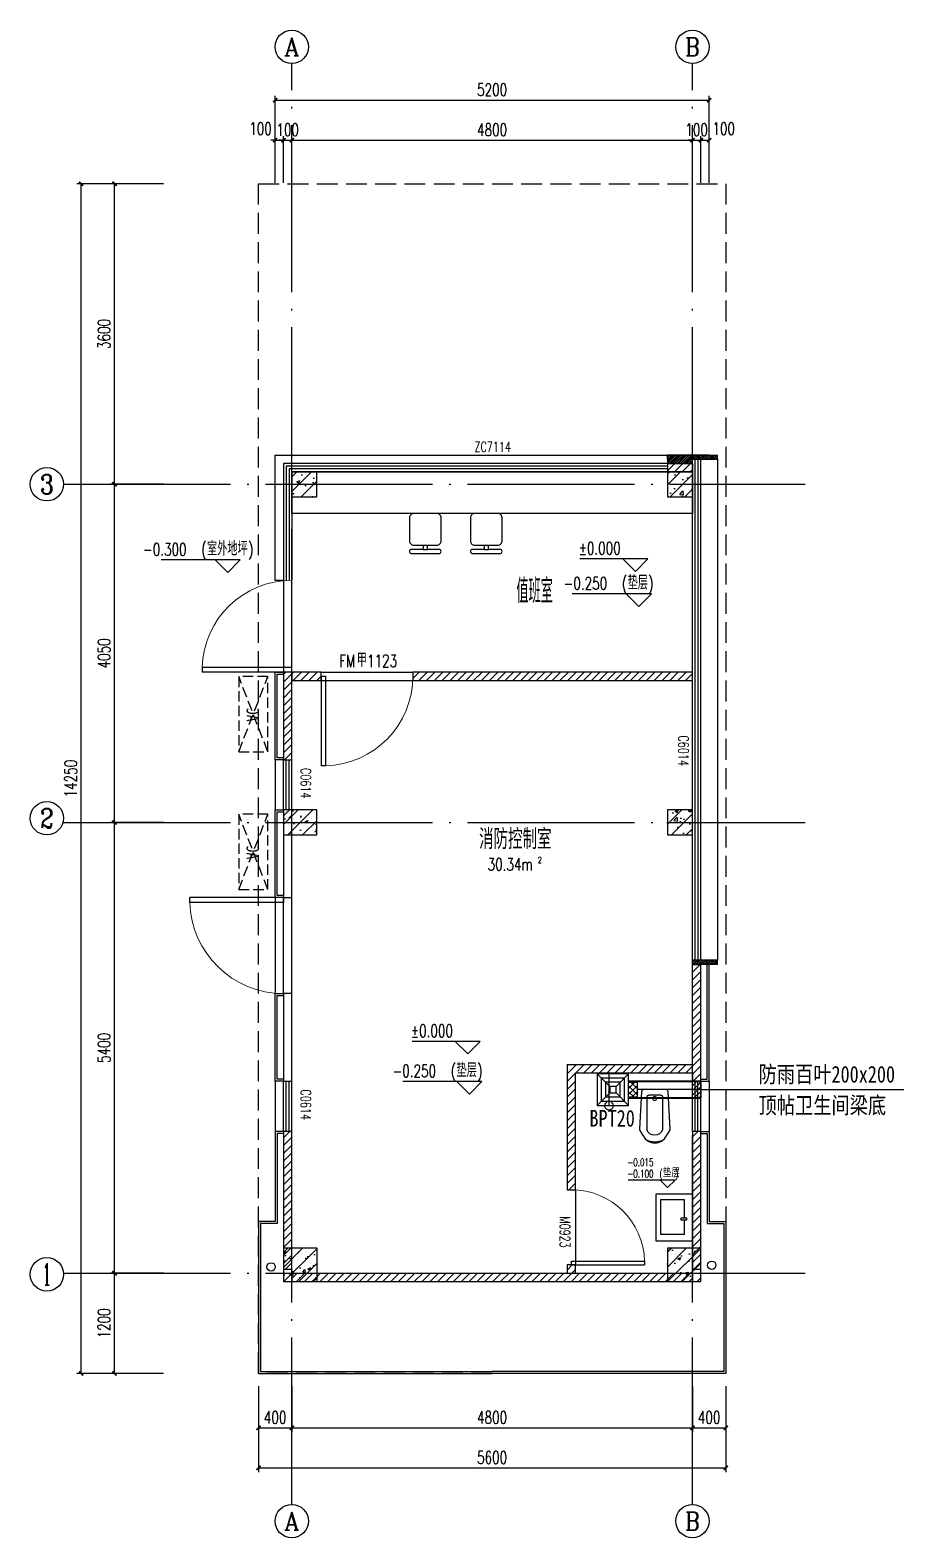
# Model space of a CAD drawing. Extents: x -555607 to 460190, y 498714 to 1664455.
# Drawn here: x -115589 to -105121, y 707101 to 725159 of the extents above; entities that cross this region are included whole.
import ezdxf
from ezdxf.enums import TextEntityAlignment as Align

# ---------------------------------------------------------------- set-up
doc = ezdxf.new("R2010")
doc.units = 0
doc.header["$LTSCALE"] = 1000
doc.header["$MEASUREMENT"] = 0
for name, pattern in [('124-SF$0$DASH', [0.35, 0.25, -0.1]), ('CENTER2', [1.125, 0.75, -0.125, 0.125, -0.125]), ('DASH', [0.35, 0.25, -0.1]), ('DOTE', [2.42, 2, -0.2, 0.02, -0.2])]:
    doc.linetypes.add(name, pattern=pattern)
doc.layers.get('Defpoints').update_dxf_attribs({"color": 210})
for name, color, linetype in [('.', 251, 'Continuous'), ('124-SF$0$J_EQPM_SMAL(空调室内外机)', 1, 'Continuous'), ('A-AXIS-D', 1, 'Continuous'), ('A-AXIS-DOTE', 14, 'DOTE'), ('A-AXIS-ELEV', 4, 'Continuous'), ('A-CURTAIN', 134, 'Continuous'), ('A-DRAIN', 142, 'Continuous'), ('A-FURN', 55, 'Continuous'), ('A-HATCH-2', 251, 'Continuous'), ('A-HRAIL', 250, 'Continuous'), ('A-LIN-V', 9, 'Continuous'), ('A-LVTRY', 212, 'Continuous'), ('A-TEXT', 61, 'Continuous'), ('A-WINDOW', 8, 'Continuous'), ('A-防火门', 8, 'Continuous'), ('AS-COLN', 6, 'Continuous'), ('AS-WALL', 40, 'Continuous'), ('DUCT-暖通风中心线', 5, 'CENTER2'), ('DUCT-暖通风管', 7, 'Continuous'), ('PUB_HATCH', 8, 'Continuous'), ('宿舍-1i$0$单元1$0$LVTRY', 6, 'Continuous'), ('暖通', 7, 'Continuous'), ('灯具', 250, 'Continuous')]:
    doc.layers.add(name, color=color, linetype=linetype)
doc.styles.add('-黑体', font='simhei.ttf', dxfattribs={"width": 0.8})
doc.styles.add('124-SF$0$-宋体', font='')
doc.styles.add('_TCH_AXIS', font='COMPLEX', dxfattribs={"bigfont": 'GBCBIG'})
doc.styles.add('_TCH_DIM', font='SIMPLEX', dxfattribs={"bigfont": 'GBCBIG'})
doc.styles.add('_TCH_DIM_T3', font='SIMPLEX', dxfattribs={"width": 0.705882, "bigfont": 'GBCBIG'})
doc.styles.add('_TCH_SPACE', font='SIMPLEX', dxfattribs={"height": 5, "bigfont": 'GBCBIG'})
doc.styles.add('_TCH_WINDOW', font='SIMPLEX', dxfattribs={"height": 3.5, "bigfont": 'GBCBIG'})
doc.styles.get('124-SF$0$-宋体').set_extended_font_data('SimSun')
doc.dimstyles.new('_TCH_ARCH&&50', dxfattribs={"dimtxt": 148.75, "dimasz": 50, "dimexe": 50, "dimexo": 50, "dimgap": 50, "dimtad": 1, "dimdec": 0, "dimzin": 0, "dimdsep": 46, "dimtxsty": '_TCH_DIM_T3', "dimblk": 'ARCHTICK', "dimcen": 0.09, "dimclrt": 7, "dimazin": 2, "dimtfac": 1, "dimtdec": 0, "dimtix": 1, "dimtmove": 2, "dimatfit": 3, "dimfxl": 1, "dimtolj": 1, "dimtzin": 0, "dimarcsym": 0})
pattern_1 = [(45, (0, 0), (-88.388348, 88.388348), []), (50, (0, 0), (358.63009, -31.37607), [37.5, -412.5]), (355, (0, 0), (-69.37567, 376.09607), [30, -330]), (100.4514, (29.9, -2.6), (289.25469, 344.71977), [31.8701, -350.57106]), (46.1842, (0, 100), (533.62052, -82.7595), [56.25, -618.75]), (96.6356, (44.47, 93.1), (467.33135, 487.05894), [47.80514, -525.8565]), (351.1842, (0, 100), (467.33097, 487.0593), [45, -495]), (21, (50, 75), (298.45353, -201.30945), [37.5, -412.5]), (326, (50, 75), (121.65767, 362.57502), [30, -330]), (71.4514, (74.87, 58.22), (420.11131, 161.26525), [31.8701, -350.57106]), (37.5, (0, 0), (6.079928, 166.446927), [0, -326, 0, -335, 0, -331.25]), (7.5, (0, 0), (131.53477, 197.205856), [0, -191, 0, -318.5, 0, -126.25]), (327.5, (-111.5, 0), (266.911218, -11.277436), [0, -125, 0, -390, 0, -517.5]), (317.5, (-161.5, 0), (291.593085, 50.05249), [0, -162.5, 0, -259, 0, -367.5])]
pattern_2 = [(45, (0, 47.75), (-47.022601, 47.022601), [])]

# ---------------------------------------------------------------- blocks, each defined once
blk = doc.blocks.new('$plan$00003701')
at = {"layer": 'A-LVTRY', "color": 250}
for points in [[(-283, -433), (-283, 0), (283, 0), (283, -433), (-283, -433)], [(10, -93), (-212, -93)], [(-212, -93), (-212, -382), (200, -382), (200, -93), (29, -93)], [(10, -66), (10, -139), (29, -139), (29, -66), (10, -66)]]:
    blk.add_lwpolyline(points, dxfattribs=at)
blk = doc.blocks.new('宿舍-1i$0$单元1$0$$lvtry$00000168')
at = {"color": 250}
blk.add_line((0, 0), (0, -395), dxfattribs=at)
blk.add_arc((0, -395), 50, 121.0332, 58.9668, dxfattribs=at)
for p in [(0, 0), (0, -223)]:
    blk.add_point(p, dxfattribs=at)
blk = doc.blocks.new('_ArchTick')
at = {"color": 0, "linetype": 'ByBlock', "const_width": 0.4}
blk.add_lwpolyline([(-0.5, -0.5), (0.5, 0.5)], dxfattribs=at)
blk = doc.blocks.new('*D306')
at = {"layer": 'A-AXIS-D', "color": 0, "lineweight": -2, "transparency": 16777216}
for p, q in [((-112654, 723330), (-112654, 724371)), ((-112654, 724321), (-107454, 724321)), ((-107454, 723330), (-107454, 724371))]:
    blk.add_line(p, q, dxfattribs=at)
at = {"layer": 'Defpoints', "color": 0, "transparency": 16777216}
for p in [(-107454, 724321), (-112654, 723280), (-107454, 723280)]:
    blk.add_point(p, dxfattribs=at)
at = {"layer": 'A-AXIS-D', "color": 0, "lineweight": -2, "transparency": 16777216, "xscale": 50, "yscale": 50, "zscale": 50, "rotation": 180}
blk.add_blockref('_ArchTick', (-112654, 724321), dxfattribs=at)
at = {"layer": 'A-AXIS-D', "color": 0, "lineweight": -2, "transparency": 16777216, "xscale": 50, "yscale": 50, "zscale": 50}
blk.add_blockref('_ArchTick', (-107454, 724321), dxfattribs=at)
at = {"layer": 'A-AXIS-D', "color": 7, "transparency": 16777216, "insert": (-110054, 724446), "char_height": 148.8, "attachment_point": 5, "style": '_TCH_DIM_T3'}
blk.add_mtext('\\A1;5200', dxfattribs=at)
blk = doc.blocks.new('*D307')
at = {"layer": 'A-AXIS-D', "color": 0, "lineweight": -2, "transparency": 16777216}
for p, q in [((-107554, 723330), (-107554, 723891)), ((-107554, 723841), (-107454, 723841)), ((-107454, 723330), (-107454, 723891))]:
    blk.add_line(p, q, dxfattribs=at)
at = {"layer": 'Defpoints', "color": 0, "transparency": 16777216}
for p in [(-107454, 723841), (-107554, 723280), (-107454, 723280)]:
    blk.add_point(p, dxfattribs=at)
at = {"layer": 'A-AXIS-D', "color": 0, "lineweight": -2, "transparency": 16777216, "xscale": 50, "yscale": 50, "zscale": 50, "rotation": 180}
blk.add_blockref('_ArchTick', (-107554, 723841), dxfattribs=at)
at = {"layer": 'A-AXIS-D', "color": 0, "lineweight": -2, "transparency": 16777216, "xscale": 50, "yscale": 50, "zscale": 50}
blk.add_blockref('_ArchTick', (-107454, 723841), dxfattribs=at)
at = {"layer": 'A-AXIS-D', "color": 7, "transparency": 16777216, "insert": (-107279, 723979), "char_height": 148.8, "attachment_point": 5, "style": '_TCH_DIM_T3'}
blk.add_mtext('\\A1;100', dxfattribs=at)
blk = doc.blocks.new('*D308')
at = {"layer": 'A-AXIS-D', "color": 0, "lineweight": -2, "transparency": 16777216}
for p, q in [((-107654, 723841), (-107704, 723841)), ((-107654, 723330), (-107654, 723891)), ((-107654, 723841), (-107554, 723841)), ((-107554, 723330), (-107554, 723891)), ((-107554, 723841), (-107504, 723841))]:
    blk.add_line(p, q, dxfattribs=at)
at = {"layer": 'Defpoints', "color": 0, "transparency": 16777216}
for p in [(-107554, 723841), (-107654, 723280), (-107554, 723280)]:
    blk.add_point(p, dxfattribs=at)
at = {"layer": 'A-AXIS-D', "color": 0, "lineweight": -2, "transparency": 16777216, "xscale": 50, "yscale": 50, "zscale": 50}
blk.add_blockref('_ArchTick', (-107654, 723841), dxfattribs=at)
at = {"layer": 'A-AXIS-D', "color": 0, "lineweight": -2, "transparency": 16777216, "xscale": 50, "yscale": 50, "zscale": 50, "rotation": 180}
blk.add_blockref('_ArchTick', (-107554, 723841), dxfattribs=at)
at = {"layer": 'A-AXIS-D', "color": 7, "transparency": 16777216, "insert": (-107604, 723966), "char_height": 148.8, "attachment_point": 5, "style": '_TCH_DIM_T3'}
blk.add_mtext('\\A1;100', dxfattribs=at)
blk = doc.blocks.new('*D309')
at = {"layer": 'A-AXIS-D', "color": 0, "lineweight": -2, "transparency": 16777216}
for p, q in [((-112454, 723330), (-112454, 723891)), ((-112454, 723841), (-107654, 723841)), ((-107654, 723330), (-107654, 723891))]:
    blk.add_line(p, q, dxfattribs=at)
at = {"layer": 'Defpoints', "color": 0, "transparency": 16777216}
for p in [(-107654, 723841), (-112454, 723280), (-107654, 723280)]:
    blk.add_point(p, dxfattribs=at)
at = {"layer": 'A-AXIS-D', "color": 0, "lineweight": -2, "transparency": 16777216, "xscale": 50, "yscale": 50, "zscale": 50, "rotation": 180}
blk.add_blockref('_ArchTick', (-112454, 723841), dxfattribs=at)
at = {"layer": 'A-AXIS-D', "color": 0, "lineweight": -2, "transparency": 16777216, "xscale": 50, "yscale": 50, "zscale": 50}
blk.add_blockref('_ArchTick', (-107654, 723841), dxfattribs=at)
at = {"layer": 'A-AXIS-D', "color": 7, "transparency": 16777216, "insert": (-110054, 723966), "char_height": 148.8, "attachment_point": 5, "style": '_TCH_DIM_T3'}
blk.add_mtext('\\A1;4800', dxfattribs=at)
blk = doc.blocks.new('*D310')
at = {"layer": 'A-AXIS-D', "color": 0, "lineweight": -2, "transparency": 16777216}
for p, q in [((-112554, 723841), (-112604, 723841)), ((-112554, 723330), (-112554, 723891)), ((-112554, 723841), (-112454, 723841)), ((-112454, 723330), (-112454, 723891)), ((-112454, 723841), (-112404, 723841))]:
    blk.add_line(p, q, dxfattribs=at)
at = {"layer": 'Defpoints', "color": 0, "transparency": 16777216}
for p in [(-112454, 723841), (-112554, 723280), (-112454, 723280)]:
    blk.add_point(p, dxfattribs=at)
at = {"layer": 'A-AXIS-D', "color": 0, "lineweight": -2, "transparency": 16777216, "xscale": 50, "yscale": 50, "zscale": 50}
blk.add_blockref('_ArchTick', (-112554, 723841), dxfattribs=at)
at = {"layer": 'A-AXIS-D', "color": 0, "lineweight": -2, "transparency": 16777216, "xscale": 50, "yscale": 50, "zscale": 50, "rotation": 180}
blk.add_blockref('_ArchTick', (-112454, 723841), dxfattribs=at)
at = {"layer": 'A-AXIS-D', "color": 7, "transparency": 16777216, "insert": (-112504, 723966), "char_height": 148.8, "attachment_point": 5, "style": '_TCH_DIM_T3'}
blk.add_mtext('\\A1;100', dxfattribs=at)
blk = doc.blocks.new('*D311')
at = {"layer": 'A-AXIS-D', "color": 0, "lineweight": -2, "transparency": 16777216}
for p, q in [((-112654, 723841), (-112704, 723841)), ((-112654, 723330), (-112654, 723891)), ((-112654, 723841), (-112554, 723841)), ((-112554, 723330), (-112554, 723891)), ((-112554, 723841), (-112504, 723841))]:
    blk.add_line(p, q, dxfattribs=at)
at = {"layer": 'Defpoints', "color": 0, "transparency": 16777216}
for p in [(-112554, 723841), (-112654, 723280), (-112554, 723280)]:
    blk.add_point(p, dxfattribs=at)
at = {"layer": 'A-AXIS-D', "color": 0, "lineweight": -2, "transparency": 16777216, "xscale": 50, "yscale": 50, "zscale": 50}
blk.add_blockref('_ArchTick', (-112654, 723841), dxfattribs=at)
at = {"layer": 'A-AXIS-D', "color": 0, "lineweight": -2, "transparency": 16777216, "xscale": 50, "yscale": 50, "zscale": 50, "rotation": 180}
blk.add_blockref('_ArchTick', (-112554, 723841), dxfattribs=at)
at = {"layer": 'A-AXIS-D', "color": 7, "transparency": 16777216, "insert": (-112829, 723979), "char_height": 148.8, "attachment_point": 5, "style": '_TCH_DIM_T3'}
blk.add_mtext('\\A1;100', dxfattribs=at)
blk = doc.blocks.new('*D312')
at = {"layer": 'A-AXIS-D', "color": 0, "lineweight": -2, "transparency": 16777216}
for p, q in [((-113992, 723320), (-115028, 723320)), ((-114978, 709070), (-114978, 723320)), ((-113992, 709070), (-115028, 709070))]:
    blk.add_line(p, q, dxfattribs=at)
at = {"layer": 'Defpoints', "color": 0, "transparency": 16777216}
for p in [(-114978, 723320), (-113942, 723320), (-113942, 709070)]:
    blk.add_point(p, dxfattribs=at)
at = {"layer": 'A-AXIS-D', "color": 0, "lineweight": -2, "transparency": 16777216, "xscale": 50, "yscale": 50, "zscale": 50}
for p, rotation in [((-114978, 723320), 90), ((-114978, 709070), 270)]:
    blk.add_blockref('_ArchTick', p, dxfattribs=dict(at, rotation=rotation))
at = {"layer": 'A-AXIS-D', "color": 7, "transparency": 16777216, "insert": (-115103, 716195), "char_height": 148.8, "attachment_point": 5, "rotation": 90, "style": '_TCH_DIM_T3'}
blk.add_mtext('\\A1;14250', dxfattribs=at)
blk = doc.blocks.new('*D313')
at = {"layer": 'A-AXIS-D', "color": 0, "lineweight": -2, "transparency": 16777216}
for p, q in [((-112854, 708920), (-112854, 707889)), ((-107254, 708920), (-107254, 707889)), ((-112854, 707939), (-107254, 707939))]:
    blk.add_line(p, q, dxfattribs=at)
at = {"layer": 'Defpoints', "color": 0, "transparency": 16777216}
for p in [(-112854, 708970), (-107254, 708970), (-107254, 707939)]:
    blk.add_point(p, dxfattribs=at)
at = {"layer": 'A-AXIS-D', "color": 0, "lineweight": -2, "transparency": 16777216, "xscale": 50, "yscale": 50, "zscale": 50, "rotation": 180}
blk.add_blockref('_ArchTick', (-112854, 707939), dxfattribs=at)
at = {"layer": 'A-AXIS-D', "color": 0, "lineweight": -2, "transparency": 16777216, "xscale": 50, "yscale": 50, "zscale": 50}
blk.add_blockref('_ArchTick', (-107254, 707939), dxfattribs=at)
at = {"layer": 'A-AXIS-D', "color": 7, "transparency": 16777216, "insert": (-110054, 708064), "char_height": 148.8, "attachment_point": 5, "style": '_TCH_DIM_T3'}
blk.add_mtext('\\A1;5600', dxfattribs=at)
blk = doc.blocks.new('*D314')
at = {"layer": 'A-AXIS-D', "color": 0, "lineweight": -2, "transparency": 16777216}
for p, q in [((-107654, 708920), (-107654, 708369)), ((-107254, 708920), (-107254, 708369)), ((-107654, 708419), (-107254, 708419))]:
    blk.add_line(p, q, dxfattribs=at)
at = {"layer": 'Defpoints', "color": 0, "transparency": 16777216}
for p in [(-107654, 708970), (-107254, 708970), (-107254, 708419)]:
    blk.add_point(p, dxfattribs=at)
at = {"layer": 'A-AXIS-D', "color": 0, "lineweight": -2, "transparency": 16777216, "xscale": 50, "yscale": 50, "zscale": 50, "rotation": 180}
blk.add_blockref('_ArchTick', (-107654, 708419), dxfattribs=at)
at = {"layer": 'A-AXIS-D', "color": 0, "lineweight": -2, "transparency": 16777216, "xscale": 50, "yscale": 50, "zscale": 50}
blk.add_blockref('_ArchTick', (-107254, 708419), dxfattribs=at)
at = {"layer": 'A-AXIS-D', "color": 7, "transparency": 16777216, "insert": (-107454, 708544), "char_height": 148.8, "attachment_point": 5, "style": '_TCH_DIM_T3'}
blk.add_mtext('\\A1;400', dxfattribs=at)
blk = doc.blocks.new('*D315')
at = {"layer": 'A-AXIS-D', "color": 0, "lineweight": -2, "transparency": 16777216}
for p, q in [((-112454, 708920), (-112454, 708369)), ((-107654, 708920), (-107654, 708369)), ((-112454, 708419), (-107654, 708419))]:
    blk.add_line(p, q, dxfattribs=at)
at = {"layer": 'Defpoints', "color": 0, "transparency": 16777216}
for p in [(-112454, 708970), (-107654, 708970), (-107654, 708419)]:
    blk.add_point(p, dxfattribs=at)
at = {"layer": 'A-AXIS-D', "color": 0, "lineweight": -2, "transparency": 16777216, "xscale": 50, "yscale": 50, "zscale": 50, "rotation": 180}
blk.add_blockref('_ArchTick', (-112454, 708419), dxfattribs=at)
at = {"layer": 'A-AXIS-D', "color": 0, "lineweight": -2, "transparency": 16777216, "xscale": 50, "yscale": 50, "zscale": 50}
blk.add_blockref('_ArchTick', (-107654, 708419), dxfattribs=at)
at = {"layer": 'A-AXIS-D', "color": 7, "transparency": 16777216, "insert": (-110054, 708544), "char_height": 148.8, "attachment_point": 5, "style": '_TCH_DIM_T3'}
blk.add_mtext('\\A1;4800', dxfattribs=at)
blk = doc.blocks.new('*D316')
at = {"layer": 'A-AXIS-D', "color": 0, "lineweight": -2, "transparency": 16777216}
for p, q in [((-112854, 708920), (-112854, 708369)), ((-112454, 708920), (-112454, 708369)), ((-112854, 708419), (-112454, 708419))]:
    blk.add_line(p, q, dxfattribs=at)
at = {"layer": 'Defpoints', "color": 0, "transparency": 16777216}
for p in [(-112854, 708970), (-112454, 708970), (-112454, 708419)]:
    blk.add_point(p, dxfattribs=at)
at = {"layer": 'A-AXIS-D', "color": 0, "lineweight": -2, "transparency": 16777216, "xscale": 50, "yscale": 50, "zscale": 50, "rotation": 180}
blk.add_blockref('_ArchTick', (-112854, 708419), dxfattribs=at)
at = {"layer": 'A-AXIS-D', "color": 0, "lineweight": -2, "transparency": 16777216, "xscale": 50, "yscale": 50, "zscale": 50}
blk.add_blockref('_ArchTick', (-112454, 708419), dxfattribs=at)
at = {"layer": 'A-AXIS-D', "color": 7, "transparency": 16777216, "insert": (-112654, 708544), "char_height": 148.8, "attachment_point": 5, "style": '_TCH_DIM_T3'}
blk.add_mtext('\\A1;400', dxfattribs=at)
blk = doc.blocks.new('*D317')
at = {"layer": 'A-AXIS-D', "color": 0, "lineweight": -2, "transparency": 16777216}
for p, q in [((-113992, 710270), (-114628, 710270)), ((-114578, 709070), (-114578, 710270)), ((-113992, 709070), (-114628, 709070))]:
    blk.add_line(p, q, dxfattribs=at)
at = {"layer": 'Defpoints', "color": 0, "transparency": 16777216}
for p in [(-114578, 710270), (-113942, 710270), (-113942, 709070)]:
    blk.add_point(p, dxfattribs=at)
at = {"layer": 'A-AXIS-D', "color": 0, "lineweight": -2, "transparency": 16777216, "xscale": 50, "yscale": 50, "zscale": 50}
for p, rotation in [((-114578, 710270), 90), ((-114578, 709070), 270)]:
    blk.add_blockref('_ArchTick', p, dxfattribs=dict(at, rotation=rotation))
at = {"layer": 'A-AXIS-D', "color": 7, "transparency": 16777216, "insert": (-114703, 709670), "char_height": 148.8, "attachment_point": 5, "rotation": 90, "style": '_TCH_DIM_T3'}
blk.add_mtext('\\A1;1200', dxfattribs=at)
blk = doc.blocks.new('*D318')
at = {"layer": 'A-AXIS-D', "color": 0, "lineweight": -2, "transparency": 16777216}
for p, q in [((-113992, 715670), (-114628, 715670)), ((-114578, 710270), (-114578, 715670)), ((-113992, 710270), (-114628, 710270))]:
    blk.add_line(p, q, dxfattribs=at)
at = {"layer": 'Defpoints', "color": 0, "transparency": 16777216}
for p in [(-114578, 715670), (-113942, 715670), (-113942, 710270)]:
    blk.add_point(p, dxfattribs=at)
at = {"layer": 'A-AXIS-D', "color": 0, "lineweight": -2, "transparency": 16777216, "xscale": 50, "yscale": 50, "zscale": 50}
for p, rotation in [((-114578, 715670), 90), ((-114578, 710270), 270)]:
    blk.add_blockref('_ArchTick', p, dxfattribs=dict(at, rotation=rotation))
at = {"layer": 'A-AXIS-D', "color": 7, "transparency": 16777216, "insert": (-114703, 712970), "char_height": 148.8, "attachment_point": 5, "rotation": 90, "style": '_TCH_DIM_T3'}
blk.add_mtext('\\A1;5400', dxfattribs=at)
blk = doc.blocks.new('*D319')
at = {"layer": 'A-AXIS-D', "color": 0, "lineweight": -2, "transparency": 16777216}
for p, q in [((-113992, 719720), (-114628, 719720)), ((-114578, 715670), (-114578, 719720)), ((-113992, 715670), (-114628, 715670))]:
    blk.add_line(p, q, dxfattribs=at)
at = {"layer": 'Defpoints', "color": 0, "transparency": 16777216}
for p in [(-114578, 719720), (-113942, 719720), (-113942, 715670)]:
    blk.add_point(p, dxfattribs=at)
at = {"layer": 'A-AXIS-D', "color": 0, "lineweight": -2, "transparency": 16777216, "xscale": 50, "yscale": 50, "zscale": 50}
for p, rotation in [((-114578, 719720), 90), ((-114578, 715670), 270)]:
    blk.add_blockref('_ArchTick', p, dxfattribs=dict(at, rotation=rotation))
at = {"layer": 'A-AXIS-D', "color": 7, "transparency": 16777216, "insert": (-114703, 717695), "char_height": 148.8, "attachment_point": 5, "rotation": 90, "style": '_TCH_DIM_T3'}
blk.add_mtext('\\A1;4050', dxfattribs=at)
blk = doc.blocks.new('*D320')
at = {"layer": 'A-AXIS-D', "color": 0, "lineweight": -2, "transparency": 16777216}
for p, q in [((-113992, 723320), (-114628, 723320)), ((-114578, 719720), (-114578, 723320)), ((-113992, 719720), (-114628, 719720))]:
    blk.add_line(p, q, dxfattribs=at)
at = {"layer": 'Defpoints', "color": 0, "transparency": 16777216}
for p in [(-114578, 723320), (-113942, 723320), (-113942, 719720)]:
    blk.add_point(p, dxfattribs=at)
at = {"layer": 'A-AXIS-D', "color": 0, "lineweight": -2, "transparency": 16777216, "xscale": 50, "yscale": 50, "zscale": 50}
for p, rotation in [((-114578, 723320), 90), ((-114578, 719720), 270)]:
    blk.add_blockref('_ArchTick', p, dxfattribs=dict(at, rotation=rotation))
at = {"layer": 'A-AXIS-D', "color": 7, "transparency": 16777216, "insert": (-114703, 721520), "char_height": 148.8, "attachment_point": 5, "rotation": 90, "style": '_TCH_DIM_T3'}
blk.add_mtext('\\A1;3600', dxfattribs=at)
blk = doc.blocks.new('$DorLib2D$00000001')
for p, q in [((0.45, 0.975), (0.5, 0.975)), ((0.45, 0), (0.45, 0.975)), ((0.5, 0), (0.5, 0.975)), ((0.5, 0), (0.45, 0))]:
    blk.add_line(p, q)
at = {"lineweight": 13}
blk.add_arc((0.475, 0), 0.975, 91.4693, 180, dxfattribs=at)
blk = doc.blocks.new('$plan$00002451')
at = {"layer": 'A-FURN', "color": 250}
for p, q in [((25.26792, -50.53584), (-25.26792, -50.53584)), ((25.26792, -101.07168), (-25.26792, -101.07168))]:
    blk.add_line(p, q, dxfattribs=at)
blk.add_lwpolyline([(-25.26792, -50.53584), (-25.26792, -101.07168), (-138.97356, -101.07168, 0.4142135624), (-189.5094, -151.60752), (-189.5094, -429.55464, 0.4142135624), (-138.97356, -480.09048), (138.97356, -480.09048, 0.4142135624), (189.5094, -429.55464), (189.5094, -151.60752, 0.4142135624), (138.97356, -101.07168), (25.26792, -101.07168), (25.26792, -50.53584), (164.24148, -50.53584, 1), (164.24148, 0), (-164.24148, 0, 1), (-164.24148, -50.53584)], format="xyb", close=True, dxfattribs=at)
blk = doc.blocks.new('$plan$00002873')
at = {"layer": 'A-LVTRY', "color": 250}
for p, q in [((-92, -91), (-92, -482)), ((-66, -65), (69, -65)), ((95, -91), (95, -482))]:
    blk.add_line(p, q, dxfattribs=at)
blk.add_lwpolyline([(140, -552, -0.624736), (-140, -552), (-181, -489, -0.15876), (-185, -473), (-158, -24, -0.392703), (-132, 0), (132, 0, -0.392703), (158, -24), (185, -473, -0.161657), (181, -489)], format="xyb", close=True, dxfattribs=at)
blk.add_circle((2, -107), 23.1, dxfattribs=at)
for centre, radius, start, end in [((-66, -91), 26, 90, 180), ((69, -91), 26, 0, 90), ((2, -447), 99.9, 200.5982, 339.4018), ((0, -422), 207, 240.0293, 299.9707)]:
    blk.add_arc(centre, radius, start, end, dxfattribs=at)
blk = doc.blocks.new('A$C43B121A0')
at = {"layer": '.'}
h = blk.add_hatch(dxfattribs=at)
h.set_pattern_fill('ANSI37', scale=25)
h.set_pattern_definition([(45, (0, 0), (-28.0633, 28.0633), []), (135, (0, 0), (-28.0633, -28.0633), [])])
h.paths.add_polyline_path([(300, 80), (382, 80), (382, 220), (300, 220)])
at = {"layer": '灯具', "color": 7}
for p, q in [((120, 180), (0, 300)), ((180, 180), (300, 300)), ((300, 220), (382, 220)), ((382, 220), (382, 80)), ((0, 0), (120, 120)), ((300, 0), (180, 120)), ((300, 80), (382, 80))]:
    blk.add_line(p, q, dxfattribs=at)
for points in [[(0, 0), (300, 0), (300, 300), (0, 300)], [(40, 40), (260, 40), (260, 260), (40, 260)], [(80, 80), (220, 80), (220, 220), (80, 220)], [(120, 120), (180, 120), (180, 180), (120, 180)]]:
    blk.add_lwpolyline(points, close=True, dxfattribs=at)
blk = doc.blocks.new('空调室外机')
at = {"layer": '124-SF$0$J_EQPM_SMAL(空调室内外机)', "color": 250, "linetype": '124-SF$0$DASH', "ltscale": 0.5}
for p, q in [((2034887, 1697910), (2035787, 1697560)), ((2034887, 1697560), (2035787, 1697910))]:
    blk.add_line(p, q, dxfattribs=at)
blk.add_lwpolyline([(2034887, 1697910), (2035787, 1697910), (2035787, 1697560), (2034887, 1697560)], close=True, dxfattribs=at)
at = {"layer": '124-SF$0$J_EQPM_SMAL(空调室内外机)', "color": 250, "ltscale": 0.5, "style": '124-SF$0$-宋体', "width": 0.8}
blk.add_text('AC', height=150, dxfattribs=at).set_placement((2035248, 1697654))

msp = doc.modelspace()

# ---------------------------------------------------------------- hatches: boundary and pattern name
at = {"layer": 'A-HATCH-2'}
h = msp.add_hatch(dxfattribs=at)
h.set_pattern_fill('ANSI32', color=250, scale=5)
h.set_pattern_definition([(45, (-0.0001, 101850), (-16.8379802, 16.8379802), []), (45, (11.225, 101850), (-16.8379802, 16.8379802), [])])
h.paths.add_polyline_path([(-107354.2, 720020.3), (-107354.2, 720070.3), (-107954.2, 720070.3), (-107954.2, 719970.3), (-107654.2, 719970.3), (-107654.2, 720020.3)])
h = msp.add_hatch(dxfattribs=at)
h.set_pattern_fill('ANSI32', color=250, scale=5)
h.set_pattern_definition([(45, (-3e-11, 101900), (-16.8379802, 16.8379802), []), (45, (11.225, 101900), (-16.8379802, 16.8379802), [])])
h.paths.add_polyline_path([(-107654.2, 713970.3), (-107354.2, 713970.3), (-107354.2, 714020.3), (-107654.2, 714020.3)])
at = {"layer": 'PUB_HATCH'}
h = msp.add_hatch(dxfattribs=at)
h.set_pattern_fill('普通砖', color=256, scale=50, style=0)
h.set_pattern_definition(pattern_2)
h.paths.add_polyline_path([(-107954.2, 719870.3), (-107654.2, 719870.3), (-107654.2, 719970.3), (-107954.2, 719970.3)])
h = msp.add_hatch(dxfattribs=at)
h.set_pattern_fill('钢筋混凝土', color=256, scale=50, style=0)
h.set_pattern_definition(pattern_1)
h.paths.add_polyline_path([(-112454.2, 719870.3), (-112454.2, 719570.3), (-112154.2, 719570.3), (-112154.2, 719870.3)])
h = msp.add_hatch(dxfattribs=at)
h.set_pattern_fill('钢筋混凝土', color=256, scale=50, style=0)
h.set_pattern_definition(pattern_1)
h.paths.add_polyline_path([(-107954.2, 719870.3), (-107954.2, 719570.3), (-107654.2, 719570.3), (-107654.2, 719870.3)])
h = msp.add_hatch(dxfattribs=at)
h.set_pattern_fill('普通砖', color=256, scale=50, style=0)
h.set_pattern_definition(pattern_2)
h.paths.add_polyline_path([(-112554.3, 717470.3), (-112554.2, 716420.3), (-112454.2, 716420.3), (-112454.3, 717470.3)])
h = msp.add_hatch(dxfattribs=at)
h.set_pattern_fill('普通砖', color=256, scale=50, style=0)
h.set_pattern_definition(pattern_2)
h.paths.add_polyline_path([(-112454.2, 717370.3), (-112104.2, 717370.3), (-112104.2, 717470.3), (-112454.2, 717470.3)])
h = msp.add_hatch(dxfattribs=at)
h.set_pattern_fill('普通砖', color=256, scale=50, style=0)
h.set_pattern_definition(pattern_2)
h.paths.add_polyline_path([(-107654.2, 717470.3), (-111004.2, 717470.3), (-111004.2, 717370.3), (-107654.2, 717370.3)])
h = msp.add_hatch(dxfattribs=at)
h.set_pattern_fill('钢筋混凝土', color=256, scale=50, style=0)
h.set_pattern_definition(pattern_1)
h.paths.add_polyline_path([(-112554.2, 715820.3), (-112554.2, 715520.3), (-112154.2, 715520.3), (-112154.2, 715820.3)])
h = msp.add_hatch(dxfattribs=at)
h.set_pattern_fill('普通砖', color=256, scale=50, style=0)
h.set_pattern_definition(pattern_2)
h.paths.add_polyline_path([(-112454.1, 715720.3), (-112454.1, 715820.3), (-112554.1, 715820.3), (-112554.1, 715720.3)])
h = msp.add_hatch(dxfattribs=at)
h.set_pattern_fill('钢筋混凝土', color=256, scale=50, style=0)
h.set_pattern_definition(pattern_1)
h.paths.add_polyline_path([(-107954.2, 715820.3), (-107954.2, 715520.3), (-107654.2, 715520.3), (-107654.2, 715820.3)])
h = msp.add_hatch(dxfattribs=at)
h.set_pattern_fill('普通砖', color=256, scale=50, style=0)
h.set_pattern_definition(pattern_2)
h.paths.add_polyline_path([(-107620.9, 712720.3), (-107554.2, 712720.3), (-107554.2, 713970.3), (-107654.2, 713970.3), (-107654.2, 712770.3)])
h = msp.add_hatch(dxfattribs=at)
h.set_pattern_fill('普通砖', color=256, scale=50, style=0)
h.set_pattern_definition(pattern_2)
h.paths.add_polyline_path([(-109154.2, 712770.3), (-109054.2, 712670.3), (-107654.2, 712670.3), (-107620.9, 712720.3), (-107654.2, 712770.3)])
h = msp.add_hatch(dxfattribs=at)
h.set_pattern_fill('普通砖', color=256, scale=50, style=0)
h.set_pattern_definition(pattern_2)
h.paths.add_polyline_path([(-109154.2, 712770.3), (-109154.2, 711270.3), (-109054.2, 711270.3), (-109054.2, 712670.3)])
h = msp.add_hatch(dxfattribs=at)
h.set_pattern_fill('普通砖', color=256, scale=50, style=0)
h.set_pattern_definition(pattern_2)
h.paths.add_polyline_path([(-107654.2, 712670.3), (-107654.2, 712570.3), (-107554.2, 712570.3), (-107554.2, 712720.3), (-107620.9, 712720.3)])
h = msp.add_hatch(dxfattribs=at)
h.set_pattern_fill('普通砖', color=256, scale=50, style=0)
h.set_pattern_definition(pattern_2)
h.paths.add_polyline_path([(-112454.2, 710320.3), (-112454.2, 711970.3), (-112554.2, 711970.3), (-112554.2, 710320.3)])
h = msp.add_hatch(dxfattribs=at)
h.set_pattern_fill('普通砖', color=256, scale=50, style=0)
h.set_pattern_definition(pattern_2)
h.paths.add_polyline_path([(-107554.2, 710320.3), (-107554.2, 711970.3), (-107654.2, 711970.3), (-107654.2, 710320.3)])
h = msp.add_hatch(dxfattribs=at)
h.set_pattern_fill('钢筋混凝土', color=256, scale=50, style=0)
h.set_pattern_definition(pattern_1)
h.paths.add_polyline_path([(-112554.2, 710570.3), (-112554.2, 710170.3), (-112151.7, 710170.3), (-112151.7, 710570.3)])
h = msp.add_hatch(dxfattribs=at)
h.set_pattern_fill('钢筋混凝土', color=256, scale=50, style=0)
h.set_pattern_definition(pattern_1)
h.paths.add_polyline_path([(-107954.2, 710570.3), (-107954.2, 710170.3), (-107554.2, 710170.3), (-107554.2, 710570.3)])
h = msp.add_hatch(dxfattribs=at)
h.set_pattern_fill('普通砖', color=256, scale=50, style=0)
h.set_pattern_definition(pattern_2)
h.paths.add_polyline_path([(-112454.2, 710170.3), (-109104.2, 710170.3), (-109104.2, 710237), (-109154.2, 710270.3), (-112454.2, 710270.3)])
h = msp.add_hatch(dxfattribs=at)
h.set_pattern_fill('普通砖', color=256, scale=50, style=0)
h.set_pattern_definition(pattern_2)
h.paths.add_polyline_path([(-109054.2, 710270.3), (-109054.2, 710370.3), (-109154.2, 710370.3), (-109154.2, 710270.3), (-109104.2, 710237)])
h = msp.add_hatch(dxfattribs=at)
h.set_pattern_fill('普通砖', color=256, scale=50, style=0)
h.set_pattern_definition(pattern_2)
h.paths.add_polyline_path([(-109104.2, 710237), (-109104.2, 710170.3), (-107654.2, 710170.3), (-107654.2, 710270.3), (-109054.2, 710270.3)])
at = {"layer": '暖通'}
h = msp.add_hatch(dxfattribs=at)
h.set_pattern_fill('ANSI31', scale=25)
h.set_pattern_definition([(45, (-1128.196, 323.13), (-28.0633004, 28.0633004), [])])
h.paths.add_polyline_path([(-107554.2, 712570.3), (-107654.2, 712570.3), (-107654.2, 712370.3), (-107554.2, 712370.3)])

# ---------------------------------------------------------------- linework, layer by layer
at = {"layer": 'A-AXIS-D'}
for centre in [(-112454.2, 724959.2), (-107654.2, 724959.2), (-115389.2, 719720), (-115389.2, 715720.9), (-115388.8, 710257.6), (-112454.2, 707301.5), (-107654.2, 707301.5)]:
    msp.add_circle(centre, 200, dxfattribs=at)
at = {"layer": 'A-AXIS-DOTE', "color": 250}
for p, q in [((-112454.2, 707501.5), (-112454.2, 724759.2)), ((-107654.2, 707501.5), (-107654.2, 724759.2)), ((-115189.2, 719720), (-106302.2, 719720)), ((-115189.2, 715670.3), (-106302.2, 715670.3)), ((-115189.2, 710270.3), (-106302.2, 710270.3))]:
    msp.add_line(p, q, dxfattribs=at)
at = {"layer": 'A-AXIS-ELEV', "color": 8}
for p, q in [((-113072.2, 718813.5), (-114021.3, 718813.5)), ((-113222.2, 718663.5), (-113372.2, 718813.5)), ((-113222.2, 718663.5), (-113072.2, 718813.5)), ((-108186.6, 718826.7), (-109002.6, 718826.7)), ((-108336.6, 718676.7), (-108486.6, 718826.7)), ((-108336.6, 718676.7), (-108186.6, 718826.7)), ((-108145.9, 718406.7), (-109095, 718406.7)), ((-108295.9, 718256.7), (-108445.9, 718406.7)), ((-108295.9, 718256.7), (-108145.9, 718406.7)), ((-110196.6, 713046.7), (-111012.6, 713046.7)), ((-110346.6, 712896.7), (-110496.6, 713046.7)), ((-110346.6, 712896.7), (-110196.6, 713046.7)), ((-110175.9, 712566.7), (-111125, 712566.7)), ((-110325.9, 712416.7), (-110475.9, 712566.7)), ((-110325.9, 712416.7), (-110175.9, 712566.7)), ((-107860.7, 711386.7), (-108424.2, 711386.7)), ((-107950.7, 711296.7), (-108040.7, 711386.7)), ((-107950.7, 711296.7), (-107860.7, 711386.7))]:
    msp.add_line(p, q, dxfattribs=at)
at = {"layer": 'A-CURTAIN', "color": 8}
for p, q in [((-112554.2, 711970.3), (-112654.2, 711970.3)), ((-112554.2, 711945.3), (-112629.2, 711945.3)), ((-107554.2, 711970.3), (-107454.2, 711970.3)), ((-107554.2, 711945.3), (-107479.2, 711945.3))]:
    msp.add_line(p, q, dxfattribs=at)
for points in [[(-112554.2, 716420.3), (-112654.2, 716420.3), (-112653.9, 717470.3), (-112553.9, 717470.3)], [(-112554.2, 716445.3), (-112629.2, 716445.3), (-112628.9, 717445.3), (-112553.9, 717445.3)], [(-112554.1, 714770.3), (-112654.1, 714770.3), (-112654.1, 715820.3), (-112554.1, 715820.3)], [(-112554.1, 714795.3), (-112629.1, 714795.3), (-112629.1, 715795.3), (-112554.1, 715795.3)], [(-107554.2, 712570.3), (-107454.2, 712570.3), (-107454.2, 713970.3), (-107454.2, 713970.3)], [(-107554.2, 712595.3), (-107479.2, 712595.3), (-107479.2, 713970.3), (-107479.2, 713970.3)], [(-112554.2, 712570.3), (-112654.2, 712570.3), (-112654.2, 713620.3), (-112554.2, 713620.3)], [(-112554.2, 712595.3), (-112629.2, 712595.3), (-112629.2, 713595.3), (-112554.2, 713595.3)], [(-112654.2, 711970.3), (-112654.2, 710890), (-112854.2, 710890), (-112854.2, 709070.3), (-110054.2, 709070.3)], [(-112629.2, 711945.3), (-112629.2, 710865), (-112829.2, 710865), (-112829.2, 709095.3), (-110054.2, 709095.3)], [(-107454.2, 711970.3), (-107454.2, 710890), (-107254.2, 710890), (-107254.2, 709070.3), (-110054.2, 709070.3)], [(-107479.2, 711945.3), (-107479.2, 710865), (-107279.2, 710865), (-107279.2, 709095.3), (-110054.2, 709095.3)]]:
    msp.add_lwpolyline(points, dxfattribs=at)
at = {"layer": 'A-DRAIN', "color": 5}
for centre in [(-112702.2, 710347.1), (-107422.2, 710367.1)]:
    msp.add_circle(centre, 50, dxfattribs=at)
at = {"layer": 'A-FURN', "color": 250}
msp.add_lwpolyline([(-112454.2, 719370.3), (-112454.2, 719870.3), (-107654.2, 719870.3), (-107654.2, 719370.3), (-107754.2, 719370.3), (-107754.2, 719370.3)], close=True, dxfattribs=at)
at = {"layer": 'A-LIN-V', "color": 250}
for p, q in [((-107354.2, 720020.3), (-107354.2, 714020.3)), ((-112553.9, 718565.8), (-112653.9, 718565.8)), ((-112654.2, 716420.3), (-112654.2, 715820.3)), ((-112654.2, 714770.3), (-112654.2, 713620.3)), ((-112654.2, 712570.3), (-112654.2, 711970.3)), ((-107454.2, 712570.3), (-107454.2, 711970.3))]:
    msp.add_line(p, q, dxfattribs=at)
msp.add_lwpolyline([(-112653.9, 718565.8), (-112653.9, 720070.3), (-107454.2, 720070.3), (-107954.2, 720070.3)], dxfattribs=at)
at = {"layer": 'A-WINDOW'}
for p, q in [((-107954.2, 720070.3), (-107354.2, 720070.3)), ((-107954.2, 720020.3), (-107954.2, 720070.3)), ((-107654.2, 720020.3), (-107354.2, 720020.3)), ((-107354.2, 720020.3), (-107354.2, 720070.3)), ((-112554.1, 715820.3), (-112554.2, 716420.3)), ((-112520.8, 715820.3), (-112520.8, 716420.3)), ((-112487.4, 715820.3), (-112487.5, 716420.3)), ((-112454.1, 715820.3), (-112454.2, 716420.3)), ((-112554.2, 713620.3), (-112554.2, 714770.3)), ((-107654.5, 713970.3), (-107654.2, 714020.3)), ((-107354.2, 714020.3), (-107654.2, 714020.3)), ((-107354.2, 713970.3), (-107354.2, 714020.3)), ((-107354.2, 713970.3), (-107654.2, 713970.3)), ((-112554.2, 711970.3), (-112554.2, 712570.3)), ((-112520.9, 711970.3), (-112520.9, 712570.3)), ((-112487.5, 711970.3), (-112487.5, 712570.3)), ((-112454.2, 711970.3), (-112454.2, 712570.3)), ((-107654.2, 711970.3), (-107654.2, 712570.3)), ((-107620.9, 711970.3), (-107620.9, 712570.3)), ((-107587.5, 711970.3), (-107587.5, 712570.3)), ((-107554.2, 711970.3), (-107554.2, 712570.3)), ((-109054.2, 711270.3), (-109054.2, 710370.3))]:
    msp.add_line(p, q, dxfattribs=at)
for points in [[(-107954.2, 719970.3), (-112553.9, 719970.3), (-112553.9, 717470.3)], [(-107954.2, 720020.3), (-107954.2, 719970.3), (-107654.2, 719970.3), (-107654.2, 720020.3)], [(-107654.2, 714020.3), (-107654.2, 720020.3)], [(-107621.2, 714020.3), (-107621.2, 720020.3)], [(-107587.2, 714020.3), (-107587.2, 720020.3)], [(-107554.2, 714020.3), (-107554.2, 720020.3)], [(-107954.2, 719937.3), (-112520.9, 719937.3), (-112520.9, 718570.3)], [(-107954.2, 719903.3), (-112486.9, 719903.3), (-112486.9, 718570.3)], [(-107654.2, 719870.3), (-112453.9, 719870.3), (-112453.9, 718570.3)]]:
    msp.add_lwpolyline(points, dxfattribs=at)
at = {"layer": 'A-防火门'}
for p, q in [((-112104.2, 717470.3), (-111004.2, 717470.3)), ((-112104.2, 717370.3), (-111004.2, 717370.3)), ((-112454.2, 713620.3), (-112454.2, 714770.3))]:
    msp.add_line(p, q, dxfattribs=at)
at = {"layer": 'AS-COLN'}
for p, q in [((-112454.2, 719870.3), (-112454.2, 719570.3)), ((-112154.2, 719870.3), (-112454.2, 719870.3)), ((-112154.2, 719570.3), (-112154.2, 719870.3)), ((-107954.2, 719870.3), (-107954.2, 719570.3)), ((-107654.2, 719870.3), (-107954.2, 719870.3)), ((-107654.2, 719570.3), (-107654.2, 719870.3)), ((-112454.2, 719570.3), (-112154.2, 719570.3)), ((-107954.2, 719570.3), (-107654.2, 719570.3)), ((-112554.2, 715820.3), (-112554.2, 715520.3)), ((-112154.2, 715820.3), (-112554.2, 715820.3)), ((-112154.2, 715520.3), (-112154.2, 715820.3)), ((-107954.2, 715820.3), (-107954.2, 715520.3)), ((-107654.2, 715820.3), (-107954.2, 715820.3)), ((-107654.2, 715520.3), (-107654.2, 715820.3)), ((-112554.2, 715520.3), (-112154.2, 715520.3)), ((-107954.2, 715520.3), (-107654.2, 715520.3)), ((-112554.2, 710570.3), (-112554.2, 710170.3)), ((-112151.7, 710570.3), (-112554.2, 710570.3)), ((-112151.7, 710170.3), (-112151.7, 710570.3)), ((-107954.2, 710570.3), (-107954.2, 710170.3)), ((-107554.2, 710570.3), (-107954.2, 710570.3)), ((-107554.2, 710170.3), (-107554.2, 710570.3)), ((-112554.2, 710170.3), (-112151.7, 710170.3)), ((-107954.2, 710170.3), (-107554.2, 710170.3))]:
    msp.add_line(p, q, dxfattribs=at)
at = {"layer": 'AS-WALL'}
for p, q in [((-107954.2, 719970.3), (-107654.2, 719970.3)), ((-107954.2, 719970.3), (-107954.2, 719870.3)), ((-107654.2, 719970.3), (-107654.2, 719870.3)), ((-107954.2, 719870.3), (-107654.2, 719870.3)), ((-112554.3, 717470.3), (-112554.2, 716420.3)), ((-112454.3, 717470.3), (-112554.3, 717470.3)), ((-112454.2, 716420.3), (-112454.3, 717470.3)), ((-112104.2, 717470.3), (-112454.2, 717470.3)), ((-112454.2, 717470.3), (-112454.2, 717370.3)), ((-112104.2, 717370.3), (-112104.2, 717470.3)), ((-107654.2, 717470.3), (-111004.2, 717470.3)), ((-111004.2, 717470.3), (-111004.2, 717370.3)), ((-107654.2, 717370.3), (-107654.2, 717470.3)), ((-112454.2, 717370.3), (-112104.2, 717370.3)), ((-111004.2, 717370.3), (-107654.2, 717370.3)), ((-112554.2, 716420.3), (-112454.2, 716420.3)), ((-112454.1, 715820.3), (-112554.1, 715820.3)), ((-112554.1, 715820.3), (-112554.1, 715720.3)), ((-112454.1, 715720.3), (-112454.1, 715820.3)), ((-112554.2, 715720.3), (-112554.2, 714770.3)), ((-112454.2, 714770.3), (-112454.2, 715720.3)), ((-112554.2, 714770.3), (-112454.2, 714770.3)), ((-107654.2, 712770.3), (-107654.2, 713970.3)), ((-107654.2, 713970.3), (-107554.2, 713970.3)), ((-107554.2, 712720.3), (-107554.2, 713970.3)), ((-112454.2, 713620.3), (-112554.2, 713620.3)), ((-112554.2, 713620.3), (-112554.2, 712570.3)), ((-112454.2, 712570.3), (-112454.2, 713620.3)), ((-109154.2, 712770.3), (-107654.2, 712770.3)), ((-109154.2, 712770.3), (-109154.2, 711270.3)), ((-112554.2, 712570.3), (-112454.2, 712570.3)), ((-109054.2, 712670.3), (-107654.2, 712670.3)), ((-109054.2, 711270.3), (-109054.2, 712670.3)), ((-107654.2, 712670.3), (-107654.2, 712570.3)), ((-107654.2, 712570.3), (-107554.2, 712570.3)), ((-107554.2, 712570.3), (-107554.2, 712720.3)), ((-112454.2, 711970.3), (-112554.2, 711970.3)), ((-112554.2, 711970.3), (-112554.2, 710320.3)), ((-112454.2, 710320.3), (-112454.2, 711970.3)), ((-107554.2, 711970.3), (-107654.2, 711970.3)), ((-107654.2, 711970.3), (-107654.2, 710320.3)), ((-107554.2, 710320.3), (-107554.2, 711970.3)), ((-109154.2, 711270.3), (-109054.2, 711270.3)), ((-112554.2, 710320.3), (-112454.2, 710320.3)), ((-112454.2, 710270.3), (-109154.2, 710270.3)), ((-112454.2, 710270.3), (-112454.2, 710170.3)), ((-109054.2, 710370.3), (-109154.2, 710370.3)), ((-109154.2, 710370.3), (-109154.2, 710270.3)), ((-109054.2, 710270.3), (-109054.2, 710370.3)), ((-109054.2, 710270.3), (-107654.2, 710270.3)), ((-107654.2, 710320.3), (-107554.2, 710320.3)), ((-107654.2, 710270.3), (-107654.2, 710170.3)), ((-112454.2, 710170.3), (-109104.2, 710170.3)), ((-109104.2, 710170.3), (-107654.2, 710170.3))]:
    msp.add_line(p, q, dxfattribs=at)
at = {"layer": 'AS-WALL', "color": 8, "linetype": 'DASH'}
msp.add_lwpolyline([(-112854.2, 709070.3), (-112854.2, 723320), (-107254.2, 723320), (-107254.2, 709070.3)], close=True, dxfattribs=at)
at = {"layer": 'DUCT-暖通风中心线'}
msp.add_line((-107554.2, 712470.3), (-108418, 712470.3), dxfattribs=at)
at = {"layer": 'DUCT-暖通风管', "const_width": 25}
for points in [[(-107554.2, 712570.3), (-108418, 712570.3)], [(-108418, 712370.3), (-107554.2, 712370.3)]]:
    msp.add_lwpolyline(points, dxfattribs=at)
at = {"layer": '暖通', "color": 7}
for p, q in [((-107554.2, 712470.3), (-107085, 712470.3)), ((-107085, 712470.3), (-105120.7, 712470.3))]:
    msp.add_line(p, q, dxfattribs=at)
msp.add_lwpolyline([(-107554.2, 712570.3), (-107554.2, 712370.3), (-107654.2, 712370.3), (-107654.2, 712570.3)], close=True, dxfattribs=at)

# ---------------------------------------------------------------- block references
at = {"layer": 'A-FURN', "color": 250, "rotation": 180}
for p in [(-110854.5, 718890.3), (-110124.5, 718890.3)]:
    msp.add_blockref('$plan$00002451', p, dxfattribs=at)
at = {"layer": 'A-HRAIL', "xscale": -1, "rotation": 270}
for p in [(-1810650.3, -1318369.9), (-1810650.3, -1320019.9)]:
    msp.add_blockref('空调室外机', p, dxfattribs=at)
at = {"layer": 'A-LVTRY', "yscale": -1, "rotation": 179.9999999999999}
msp.add_blockref('$plan$00002873', (-108104.2, 712470.3), dxfattribs=at)
at = {"layer": 'A-LVTRY', "extrusion": (0, 0, -1), "xscale": -1, "zscale": -1, "rotation": 89.99999986126177}
msp.add_blockref('$plan$00003701', (107654.2, 710939.8), dxfattribs=at)
at = {"layer": 'A-WINDOW'}
for p, xscale, yscale, zscale, rotation in [((-112454.8, 718020.3), -1100, 1100, 200, 89.99999999999999), ((-109104.2, 710820.3), 900, 900, 100, 270.0000001821383)]:
    msp.add_blockref('$DorLib2D$00000001', p, dxfattribs=dict(at, xscale=xscale, yscale=yscale, zscale=zscale, rotation=rotation))
at = {"layer": 'A-防火门'}
for p, xscale, yscale, zscale, rotation in [((-111554.2, 717420.3), -1100, -1100, 100, 359.9999998215802), ((-112554.2, 714195.3), 1150, 1150, 200, 89.9999999342278)]:
    msp.add_blockref('$DorLib2D$00000001', p, dxfattribs=dict(at, xscale=xscale, yscale=yscale, zscale=zscale, rotation=rotation))
at = {"layer": '宿舍-1i$0$单元1$0$LVTRY', "xscale": -1}
msp.add_blockref('宿舍-1i$0$单元1$0$$lvtry$00000168', (-108654.2, 712670.3), dxfattribs=at)
at = {"layer": '暖通', "color": 29, "xscale": 1.25987400021404, "yscale": 1.25987400021404, "zscale": 1.25987400021404}
msp.add_blockref('A$C43B121A0', (-108796, 712281.4), dxfattribs=at)

# ---------------------------------------------------------------- texts
at = {"layer": 'A-AXIS-D', "color": 7, "style": '_TCH_AXIS'}
for s, height, p, p2 in [('A', 212.6, (-112545.3, 724852.9), (-112363.1, 724852.9)), ('B', 217.6, (-107742.3, 724850.4), (-107566.1, 724850.4)), ('3', 233, (-115466.9, 719603.5), (-115311.6, 719603.5)), ('2', 233, (-115466.9, 715604.5), (-115311.6, 715604.5)), ('1', 257.4, (-115444, 710128.9), (-115333.7, 710128.9)), ('A', 212.6, (-112545.3, 707195.2), (-112363.1, 707195.2)), ('B', 217.6, (-107742.3, 707192.7), (-107566.1, 707192.7))]:
    msp.add_text(s, height=height, dxfattribs=at).set_placement(p, p2, align=Align.FIT)
at = {"layer": 'A-AXIS-ELEV', "color": 8, "style": '_TCH_DIM', "width": 0.705882}
for s, height, p in [('-0.300', 148.75, (-114237, 718866)), ('(', 148.8, (-113539.5, 718866)), (')', 148.8, (-112978, 718866)), ('%%P0.000', 148.75, (-109017.6, 718879.2)), ('-0.250', 148.75, (-109197.5, 718459.2)), ('(', 148.8, (-108500, 718459.2)), (')', 148.8, (-108184.2, 718459.2)), ('%%P0.000', 148.75, (-111027.6, 713099.2)), ('-0.250', 148.75, (-111247.5, 712619.2)), ('(', 148.8, (-110550, 712619.2)), (')', 148.8, (-110234.2, 712619.2)), ('-0.015', 89.25, (-108433.2, 711554.7)), ('-0.100', 89.25, (-108433.2, 711418.2)), ('(', 89.2, (-108049.2, 711418.2)), (')', 89.2, (-107859.7, 711418.2))]:
    msp.add_text(s, height=height, dxfattribs=at).set_placement(p)
at = {"layer": 'A-AXIS-ELEV', "color": 8, "style": '_TCH_DIM'}
for s, height, p in [('室外地坪', 168.79, (-113469.5, 718866)), ('垫层', 168.79, (-108430, 718459.2)), ('垫层', 168.79, (-110480, 712619.2)), ('垫层', 101.28, (-108007.2, 711418.2))]:
    msp.add_text(s, height=height, dxfattribs=at).set_placement(p)
at = {"layer": 'A-TEXT', "color": 8, "style": '_TCH_SPACE'}
for s, height, width, p in [('ZC7114', 120.57, 0.7, (-110265.3, 720108.1)), ('值班室', 289.36, 0.7, (-109763.3, 718297.4)), ('30.34m', 148.75, 0.705882, (-110107.5, 715094.1)), ('2', 74.4, 0.705882, (-109507.5, 715181.6))]:
    msp.add_text(s, height=height, dxfattribs=dict(at, width=width)).set_placement(p)
at = {"layer": 'A-TEXT', "color": 8, "style": '_TCH_SPACE', "width": 0.7}
for s, p in [('C6014', (-107820.9, 716711.9)), ('C0614', (-112346.7, 716323.2)), ('C0614', (-112346.7, 712471.9)), ('M0923', (-109240.9, 710951.9))]:
    msp.add_text(s, height=120.57, rotation=270, dxfattribs=at).set_placement(p)
at = {"layer": 'A-TEXT', "color": 8, "style": '_TCH_SPACE'}
msp.add_text('消防控制室', height=241.13, dxfattribs=at).set_placement((-110210.2, 715350))
at = {"layer": 'A-防火门', "style": '_TCH_WINDOW', "width": 0.705882}
for s, p in [('FM', (-111885.6, 717530.3)), ('1123', (-111552.7, 717530.3))]:
    msp.add_text(s, height=148.75, rotation=360, dxfattribs=at).set_placement(p)
at = {"layer": 'A-防火门', "style": '_TCH_WINDOW'}
msp.add_text('甲', height=168.8, rotation=360, dxfattribs=at).set_placement((-111675.6, 717530.3))
at = {"layer": '暖通', "style": '-黑体', "width": 0.8}
for s, p in [('防雨百叶200x200', (-106860.9, 712554.2)), ('顶帖卫生间梁底', (-106860.9, 712182)), ('BPT20', (-108888, 712027))]:
    msp.add_text(s, height=200, dxfattribs=at).set_placement(p)

# ---------------------------------------------------------------- dimensions: what is measured, and where the dimension line sits
at = {"layer": 'A-AXIS-D'}
for p1, p2, distance, text, picture, middle in [((-112653.9, 723280.3), (-107454.2, 723280.3), 1041.1, '5200', '*D306', (-110054, 724445.8)), ((-112554.2, 723280.3), (-112454.2, 723280.3), 561.1, '100', '*D310', (-112504.2, 723965.8)), ((-112454.2, 723280.3), (-107654.2, 723280.3), 561.1, '4800', '*D309', (-110054.2, 723965.8)), ((-107654.2, 723280.3), (-107554.2, 723280.3), 561.1, '100', '*D308', (-107604.2, 723965.8)), ((-113942.2, 709070.3), (-113942.2, 723320), 1036, '14250', '*D312', (-115102.5, 716195.2)), ((-113942.2, 719720), (-113942.2, 723320), 636, '3600', '*D320', (-114702.5, 721520)), ((-113942.2, 715670.3), (-113942.2, 719720), 636, '4050', '*D319', (-114702.5, 717695.2)), ((-113942.2, 710270.3), (-113942.2, 715670.3), 636, '5400', '*D318', (-114702.5, 712970.3)), ((-113942.2, 709070.3), (-113942.2, 710270.3), 636, '1200', '*D317', (-114702.5, 709670.3)), ((-112854.2, 708970.3), (-107254.2, 708970.3), -1031.1, '5600', '*D313', (-110054.2, 708063.6)), ((-112854.2, 708970.3), (-112454.2, 708970.3), -551.1, '400', '*D316', (-112654.2, 708543.6)), ((-112454.2, 708970.3), (-107654.2, 708970.3), -551.1, '4800', '*D315', (-110054.2, 708543.6)), ((-107654.2, 708970.3), (-107254.2, 708970.3), -551.1, '400', '*D314', (-107454.2, 708543.6))]:
    dim = msp.add_aligned_dim(p1=p1, p2=p2, distance=distance, text=text, dimstyle='_TCH_ARCH&&50', dxfattribs=at)
    dim.commit()
    dim.dimension.update_dxf_attribs({"geometry": picture, "text_midpoint": middle})
for base, p1, p2, picture, middle in [((-112554.2, 723841.4), (-112653.9, 723280.3), (-112554.2, 723280.3), '*D311', (-112828.9, 723978.9)), ((-107454.2, 723841.4), (-107554.2, 723280.3), (-107454.2, 723280.3), '*D307', (-107279.2, 723978.9))]:
    dim = msp.add_linear_dim(base=base, p1=p1, p2=p2, angle=0, text='100', dimstyle='_TCH_ARCH&&50', dxfattribs=at)
    dim.commit()
    dim.dimension.update_dxf_attribs({"geometry": picture, "text_midpoint": middle, "dimtype": 129})

doc.saveas('drawing.dxf')
